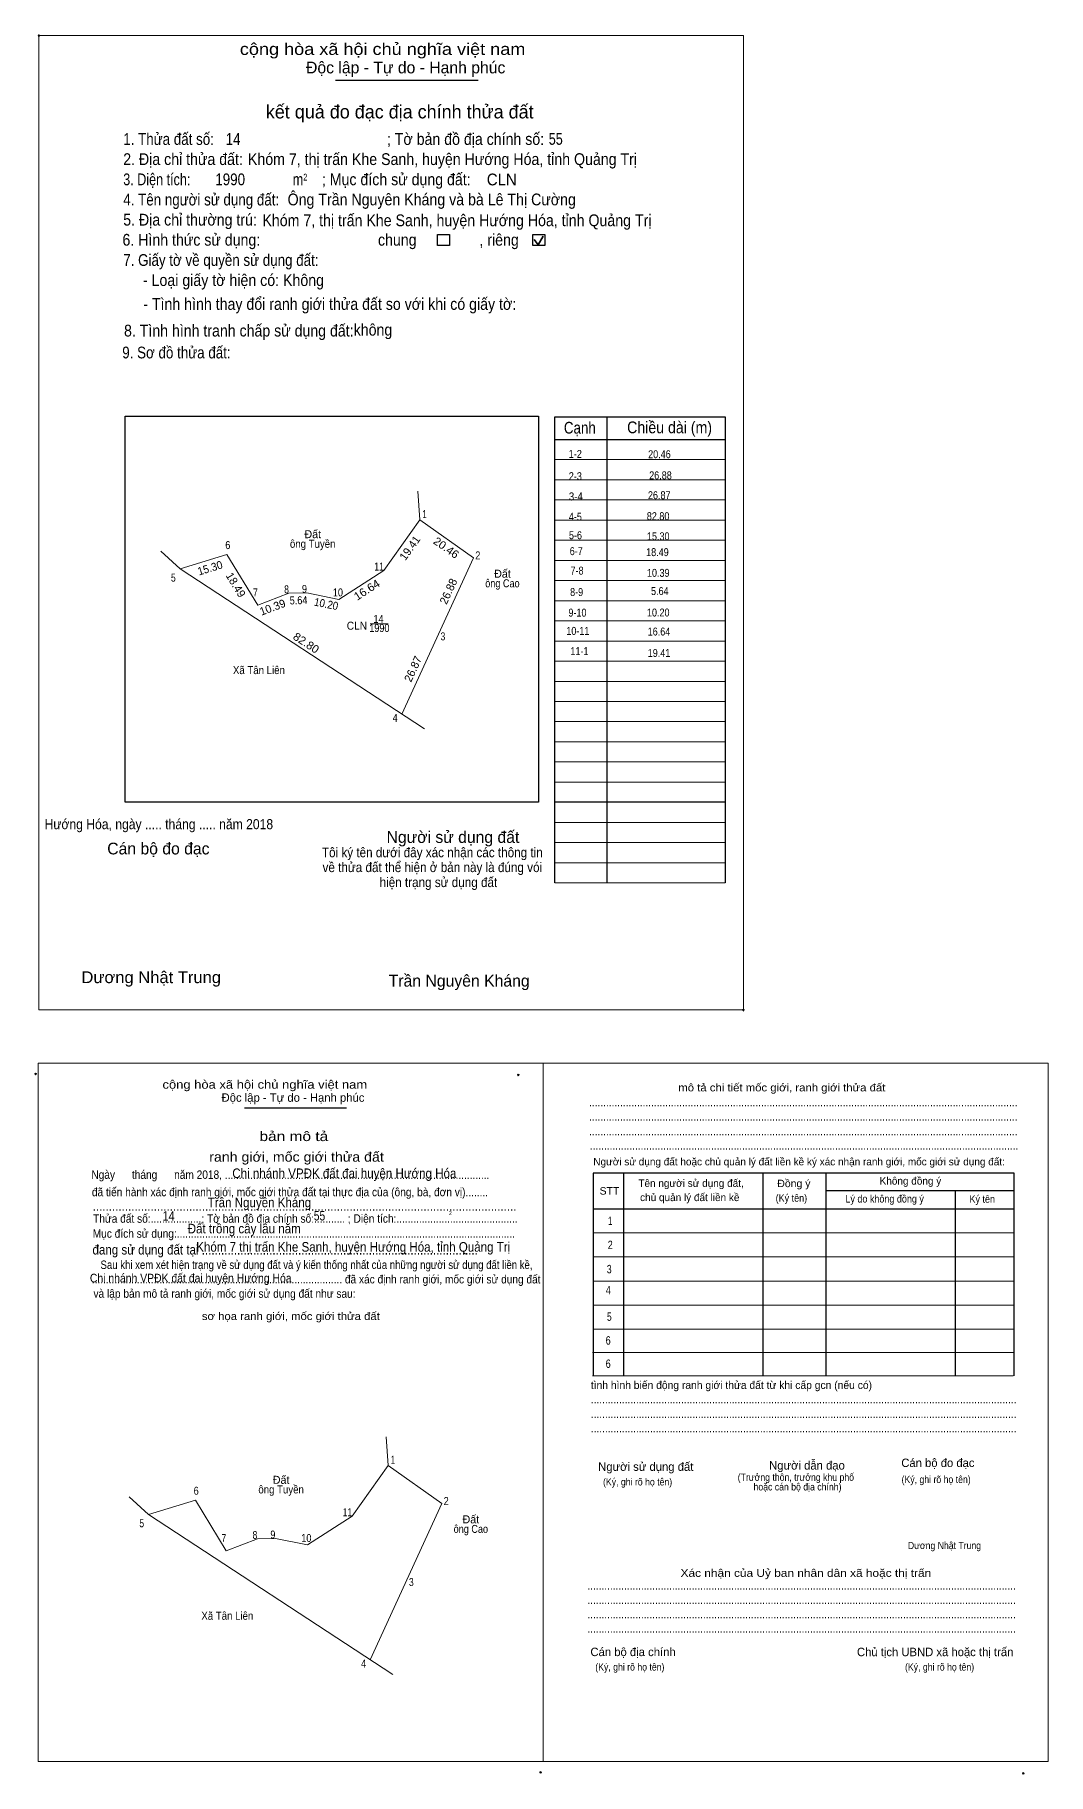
# Model space of a CAD drawing. Header units: metres. Extents: x 548059 to 548966, y 1840113 to 1840833.
# Drawn here: x 548059 to 548375, y 1840113 to 1840656 of the extents above; entities that cross this region are included whole.
import ezdxf
from ezdxf.enums import TextEntityAlignment as Align

# ---------------------------------------------------------------- set-up
doc = ezdxf.new("R2010")
doc.units = ezdxf.units.M
doc.header["$PDMODE"] = 32
doc.header["$PDSIZE"] = 0.5
for name, color, linetype, lineweight in [('1', 7, 'Continuous', 13), ('10', 7, 'Continuous', 13), ('17', 7, 'Continuous', 13), ('46', 7, 'Continuous', 13), ('6', 7, 'Continuous', 13), ('63', 7, 'Continuous', 13), ('7', 7, 'Continuous', 13)]:
    doc.layers.add(name, color=color, linetype=linetype, lineweight=lineweight)
doc.layers.add('2', color=7, linetype='Continuous')
doc.layers.add('25', color=7, linetype='Continuous')

msp = doc.modelspace()

# ---------------------------------------------------------------- linework, layer by layer
at = {"layer": '1'}
for p, q in [((548178.89, 1840504.4), (548195.61, 1840492.6)), ((548169.02, 1840208.94), (548185.74, 1840197.14))]:
    msp.add_line(p, q, dxfattribs=at)
at = {"layer": '10'}
for p, q in [((548178.89, 1840504.4), (548178.2, 1840513.35)), ((548195.61, 1840492.6), (548178.89, 1840504.4)), ((548173.21, 1840443.73), (548195.61, 1840492.6)), ((548169.02, 1840208.94), (548168.33, 1840217.89)), ((548185.74, 1840197.14), (548169.02, 1840208.94)), ((548163.34, 1840148.27), (548185.74, 1840197.14))]:
    msp.add_line(p, q, dxfattribs=at)
for points in [[(548178.89, 1840504.4), (548167.61, 1840488.6), (548153.61, 1840479.6), (548143.61, 1840481.6), (548137.97, 1840481.48), (548128.25, 1840477.82), (548118.61, 1840493.6), (548104.01, 1840489.11)], [(548169.02, 1840208.94), (548157.74, 1840193.14), (548143.74, 1840184.14), (548133.74, 1840186.14), (548128.1, 1840186.02), (548118.38, 1840182.36), (548108.74, 1840198.14), (548094.14, 1840193.65)]]:
    msp.add_lwpolyline(points, dxfattribs=at)
at = {"layer": '46'}
for points in [[(548180.28, 1840439.1), (548103.97, 1840489.14), (548097.94, 1840494.69)], [(548170.41, 1840143.64), (548094.1, 1840193.68), (548088.07, 1840199.23)]]:
    msp.add_lwpolyline(points, dxfattribs=at)
at = {"layer": '63'}
msp.add_line((548163.38, 1840471.9), (548168.93, 1840471.9), dxfattribs=at)
at = {"layer": '7', "lineweight": 25}
for p, q in [((548152.56, 1840641.77), (548197.07, 1840641.77)), ((548221.01, 1840390.98), (548221.01, 1840536.59)), ((548237.28, 1840536.59), (548237.28, 1840390.98)), ((548221.01, 1840529.55), (548274.23, 1840529.55)), ((548274.23, 1840416.18), (548221.01, 1840416.18)), ((548124.06, 1840320.7), (548155.97, 1840320.7)), ((548242.53, 1840300.32), (548242.53, 1840237)), ((548286.06, 1840300.09), (548286.06, 1840237)), ((548305.7, 1840300.09), (548305.7, 1840237)), ((548305.7, 1840294.9), (548364.54, 1840294.9)), ((548346.11, 1840294.9), (548346.11, 1840237)), ((548233.08, 1840289.18), (548364.54, 1840289.18))]:
    msp.add_line(p, q, dxfattribs=at)
at = {"layer": '7', "lineweight": 35}
for p, q in [((548214.64, 1840592.02), (548215.9, 1840590.39)), ((548215.9, 1840590.39), (548217.42, 1840593.12))]:
    msp.add_line(p, q, dxfattribs=at)
at = {"layer": '7'}
for p, q in [((548221.01, 1840523.26), (548274.23, 1840523.26)), ((548221.01, 1840516.96), (548274.23, 1840516.96)), ((548221.01, 1840510.66), (548274.23, 1840510.66)), ((548221.01, 1840504.36), (548274.23, 1840504.36)), ((548221.01, 1840498.06), (548274.23, 1840498.06)), ((548221.01, 1840491.76), (548274.23, 1840491.76)), ((548221.01, 1840485.46), (548274.23, 1840485.46)), ((548221.01, 1840479.17), (548274.23, 1840479.17)), ((548221.01, 1840472.87), (548274.23, 1840472.87)), ((548221.01, 1840466.57), (548274.23, 1840466.57)), ((548221.01, 1840460.27), (548274.23, 1840460.27)), ((548221.01, 1840453.97), (548274.23, 1840453.97)), ((548221.01, 1840447.67), (548274.23, 1840447.67)), ((548221.01, 1840441.38), (548274.23, 1840441.38)), ((548221.01, 1840435.08), (548274.23, 1840435.08)), ((548221.01, 1840428.78), (548274.23, 1840428.78)), ((548221.01, 1840422.48), (548274.23, 1840422.48)), ((548221.01, 1840409.88), (548274.23, 1840409.88)), ((548221.01, 1840403.58), (548274.23, 1840403.58)), ((548221.01, 1840397.28), (548274.23, 1840397.28)), ((548221.01, 1840390.98), (548274.23, 1840390.98)), ((548233.08, 1840281.66), (548364.54, 1840281.66)), ((548233.08, 1840274.13), (548364.54, 1840274.13)), ((548233.08, 1840266.6), (548364.54, 1840266.6)), ((548233.08, 1840259.08), (548364.54, 1840259.08)), ((548233.08, 1840251.55), (548364.54, 1840251.55)), ((548232.85, 1840244.28), (548364.32, 1840244.28)), ((548233.08, 1840244.27), (548364.54, 1840244.27)), ((548232.85, 1840237), (548364.32, 1840237))]:
    msp.add_line(p, q, dxfattribs=at)
for points in [[(548059.86, 1840655.74), (548279.96, 1840655.74), (548279.96, 1840351.31), (548059.86, 1840351.31)], [(548059.65, 1840334.68), (548217.43, 1840334.68), (548217.43, 1840116.45), (548059.65, 1840116.45)], [(548217.44, 1840334.68), (548375.22, 1840334.68), (548375.22, 1840116.45), (548217.44, 1840116.45)], [(548217.44, 1840334.68), (548375.22, 1840334.68), (548375.22, 1840116.45), (548217.44, 1840116.45)]]:
    msp.add_lwpolyline(points, close=True, dxfattribs=at)
at = {"layer": '7', "lineweight": 25}
for points in [[(548184.41, 1840593.64), (548188.19, 1840593.64), (548188.19, 1840590.12), (548184.41, 1840590.12)], [(548214.15, 1840593.64), (548217.93, 1840593.64), (548217.93, 1840590.12), (548214.15, 1840590.12)], [(548086.85, 1840536.8), (548215.97, 1840536.8), (548215.97, 1840416.18), (548086.85, 1840416.18)]]:
    msp.add_lwpolyline(points, close=True, dxfattribs=at)
for points in [[(548221.01, 1840536.59), (548274.23, 1840536.59), (548274.23, 1840390.98)], [(548364.54, 1840237), (548364.54, 1840300.32), (548233.08, 1840300.32), (548233.08, 1840237)]]:
    msp.add_lwpolyline(points, dxfattribs=at)
at = {"layer": '7'}
for p in [(548059.86, 1840655.74), (548279.96, 1840351.31), (548058.81, 1840331.31), (548209.64, 1840331), (548216.59, 1840113.08), (548367.42, 1840112.77)]:
    msp.add_point(p, dxfattribs=at)

# ---------------------------------------------------------------- texts
at = {"layer": '1'}
for s, width, p in [('CLN', 0.95, (548159.215, 1840470.11)), ('14', 0.85, (548165.965, 1840472.22)), ('1990', 0.85, (548166.225, 1840469.39))]:
    msp.add_text(s, height=2.5, dxfattribs=dict(at, width=width)).set_placement(p, align=Align.CENTER)
for s, height, width, p in [('Hướng Hóa, ngày ..... tháng ..... năm 2018', 3.15, 0.9, (548061.62, 1840407.78)), ('Dương Nhật Trung', 3.68, 1.05, (548073.14, 1840359.69))]:
    msp.add_text(s, height=height, dxfattribs=dict(at, width=width)).set_placement(p)
msp.add_text('Trần Nguyên Kháng', height=3.68, dxfattribs=at).set_placement((548169.14, 1840358.6))
at = {"layer": '17', "width": 0.9}
msp.add_text('Dương Nhật Trung', height=2.25, dxfattribs=at).set_placement((548331.38, 1840182.86))
at = {"layer": '2', "width": 0.85}
msp.add_text('1990', height=3.68, dxfattribs=at).set_placement((548114.96, 1840608.98))
at = {"layer": '25', "width": 0.9}
for s, height, p in [('Chi nhánh VPĐK đất đai huyện Hướng Hóa', 3, (548120.28, 1840298.78)), ('Đất trồng cây lâu năm', 3, (548106.34, 1840281.5)), ('Chi nhánh VPĐK đất đai huyện Hướng Hóa', 2.7, (548075.78, 1840266.18))]:
    msp.add_text(s, height=height, dxfattribs=at).set_placement(p)
at = {"layer": '6'}
for s, height, width, p in [('CLN', 3.68, 0.95, (548199.8, 1840608.94)), ('Ông Trần Nguyên Kháng và bà Lê Thị Cường', 3.68, 0.9, (548137.56, 1840602.7)), ('Trần Nguyên Kháng', 3, 0.9, (548112.6, 1840289.66))]:
    msp.add_text(s, height=height, dxfattribs=dict(at, width=width)).set_placement(p)
at = {"layer": '63'}
for s, height, width, p in [('1-2', 2.5, 0.85, (548227.45, 1840523.78)), ('20.46', 2.48, 0.85, (548253.74, 1840523.7)), ('2-3', 2.5, 0.85, (548227.465, 1840516.82)), ('26.88', 2.48, 0.85, (548254.07, 1840517.1)), ('3-4', 2.5, 0.9, (548227.615, 1840510.5)), ('26.87', 2.48, 0.85, (548253.68, 1840510.9)), ('4-5', 2.48, 0.85, (548227.47, 1840504.18)), ('82.80', 2.48, 0.85, (548253.325, 1840504.34)), ('5-6', 2.48, 0.85, (548227.5, 1840498.38)), ('15.30', 2.48, 0.85, (548253.365, 1840498.06)), ('ông Tuyền', 2.5, 0.9, (548145.395, 1840495.71)), ('6-7', 2.48, 0.85, (548227.75, 1840493.42)), ('18.49', 2.48, 0.85, (548253.115, 1840493.1)), ('7-8', 2.48, 0.85, (548228, 1840487.34)), ('10.39', 2.48, 0.85, (548253.365, 1840486.64)), ('ông Cao', 2.5, 0.85, (548204.685, 1840483.37)), ('8-9', 2.48, 0.85, (548227.865, 1840480.64)), ('5.64', 2.48, 0.85, (548253.86, 1840480.94)), ('9-10', 2.48, 0.85, (548228.125, 1840474.2)), ('10.20', 2.48, 0.85, (548253.365, 1840474.24)), ('10-11', 2.48, 0.85, (548228.25, 1840468.5)), ('16.64', 2.48, 0.85, (548253.605, 1840468.3)), ('11-1', 2.48, 0.85, (548228.75, 1840462.18)), ('19.41', 2.48, 0.85, (548253.61, 1840461.6)), ('Xã Tân Liên', 2.5, 0.9, (548128.595, 1840456.24)), ('ông Tuyền', 2.5, 0.9, (548135.525, 1840200.25)), ('ông Cao', 2.5, 0.85, (548194.815, 1840187.91)), ('Xã Tân Liên', 2.5, 0.9, (548118.725, 1840160.78))]:
    msp.add_text(s, height=height, dxfattribs=dict(at, width=width)).set_placement(p, align=Align.CENTER)
for s, width, p in [(' 1', 0.75, (548181.05, 1840504.99)), (' 6', 0.85, (548119.66, 1840495.3)), (' 2', 0.85, (548197.78, 1840492.08)), (' 11', 0.8, (548167.61, 1840488.6)), (' 5', 0.8, (548102.59, 1840485.14)), (' 7', 0.8, (548128.25, 1840480.52)), (' 8', 0.8, (548137.97, 1840481.48)), (' 9', 0.85, (548143.61, 1840481.6)), (' 10', 0.85, (548154.86, 1840480.52)), (' 3', 0.8, (548186.83, 1840466.78)), (' 4', 0.85, (548171.96, 1840441.3)), (' 1', 0.75, (548171.18, 1840209.53)), (' 6', 0.85, (548109.79, 1840199.84)), (' 11', 0.8, (548157.74, 1840193.14)), (' 2', 0.85, (548187.91, 1840196.62)), (' 5', 0.8, (548092.72, 1840189.68)), (' 7', 0.8, (548118.38, 1840185.06)), (' 8', 0.8, (548128.1, 1840186.02)), (' 9', 0.85, (548133.74, 1840186.14)), (' 10', 0.85, (548144.99, 1840185.06)), (' 3', 0.8, (548176.96, 1840171.32)), (' 4', 0.85, (548162.09, 1840145.84))]:
    msp.add_text(s, height=2.5, dxfattribs=dict(at, width=width)).set_placement(p, align=Align.RIGHT)
for p in [(548145.405, 1840498.71), (548204.695, 1840486.37), (548135.535, 1840203.25), (548194.825, 1840190.91)]:
    msp.add_text('Đất', height=2.5, dxfattribs=at).set_placement(p, align=Align.CENTER)
for s, rotation, p in [('19.41', 54.476, (548176.774, 1840494.924)), ('18.49', 301.421, (548120.291, 1840483.477)), ('26.88', 65.38, (548188.944, 1840481.574)), ('10.39', 20.634, (548133.29, 1840475.948)), ('26.87', 65.371, (548177.875, 1840457.324))]:
    msp.add_text(s, height=2.5, rotation=rotation, dxfattribs=at).set_placement(p, align=Align.CENTER)
for s, rotation, width, p in [('20.46', 324.788, 1.05, (548186.404, 1840494.71)), ('15.30', 16.943, 0.95, (548113.686, 1840488.199)), ('16.64', 32.735, 1.05, (548162.989, 1840481.517)), ('5.64', 1.219, 0.85, (548140.998, 1840478.06)), ('10.20', 348.69, 0.9, (548149.375, 1840476.939)), ('82.80', 326.742, 1.05, (548142.679, 1840464.941))]:
    msp.add_text(s, height=2.5, rotation=rotation, dxfattribs=dict(at, width=width)).set_placement(p, align=Align.CENTER)
at = {"layer": '7'}
for s, height, width, p in [('cộng hòa xã hội chủ nghĩa việt nam', 3.674, 1.15, (548122.64, 1840649.7)), ('1. Thửa đất số:', 3.674, 0.85, (548086.2, 1840621.58)), ('14', 3.68, 0.85, (548118.2, 1840621.58)), ('; Tờ bản đồ địa chính số:', 3.674, 0.9, (548168.6, 1840621.58)), ('55', 3.68, 0.8, (548219.16, 1840621.62)), ('2. Địa chỉ thửa đất:', 3.674, 0.9, (548086.2, 1840615.3)), ('Khóm 7, thị trấn Khe Sanh, huyện Hướng Hóa, tỉnh Quảng Trị', 3.68, 0.9, (548125.16, 1840615.3)), ('3. Diện tích:', 3.674, 0.8, (548086.2, 1840608.98)), ('m', 3.674, 0.8, (548139.16, 1840608.98)), ('2', 2.099, 0.8, (548142.44, 1840610.46)), ('; Mục đích sử dụng đất:', 3.674, 0.9, (548148.28, 1840608.98)), ('4. Tên người sử dụng đất:', 3.674, 0.85, (548086.2, 1840602.66)), ('5. Địa chỉ thường trú:', 3.674, 0.9, (548086.2, 1840596.38)), ('Khóm 7, thị trấn Khe Sanh, huyện Hướng Hóa, tỉnh Quảng Trị', 3.68, 0.9, (548129.68, 1840596.18)), ('6. Hình thức sử dụng:', 3.674, 0.9, (548085.96, 1840590.1)), ('chung                , riêng', 3.674, 0.9, (548165.8, 1840590.1)), ('7. Giấy tờ về quyền sử dụng đất:', 3.674, 0.85, (548086.2, 1840583.78)), ('     - Loại giấy tờ hiện có: Không', 3.68, 0.9, (548086.2, 1840577.5)), ('     - Tình hình thay đổi ranh giới thửa đất so với khi có giấy tờ: ', 3.68, 0.9, (548086.29, 1840570.04)), ('8. Tình hình tranh chấp sử dụng đất: ', 3.67, 0.9, (548086.45, 1840561.72)), ('không', 3.674, 0.9, (548158.21, 1840562)), ('9. Sơ đồ thửa đất:', 3.674, 0.85, (548085.89, 1840554.88)), ('Cạnh', 3.674, 0.85, (548223.88, 1840531.38)), ('Chiều dài (m)', 3.674, 0.9, (548243.64, 1840531.5)), ('cộng hòa xã hội chủ nghĩa việt nam', 2.634, 1.15, (548098.46, 1840326.7)), ('........................................................................................................................................................', 2.634, 0.9, (548231.74, 1840321.22)), ('........................................................................................................................................................', 2.634, 0.9, (548231.74, 1840316.74)), ('........................................................................................................................................................', 2.634, 0.9, (548231.74, 1840312.18)), ('........................................................................................................................................................', 2.634, 0.9, (548232, 1840307.7)), ('Ngày      tháng      năm 2018, ..............................................................................................', 2.63, 0.9, (548076.24, 1840298.54)), ('Đồng ý', 2.333, 1.05, (548290.56, 1840295.94)), (' đã tiến hành xác định ranh giới, mốc giới thửa đất tại thực địa của (ông, bà, đơn vị)........', 2.634, 0.9, (548075.52, 1840293.1)), ('STT', 2.333, 1.05, (548235.04, 1840293.62)), ('(Ký tên)', 2.333, 0.9, (548290.06, 1840291.38)), ('Lý do không đồng ý', 2.333, 0.9, (548311.86, 1840291.14)), ('Ký tên', 2.333, 0.9, (548350.62, 1840291.06)), ('Thửa đất số:..................; Tờ bản đồ địa chính số:........... ; Diện tích:...........................................', 2.634, 0.9, (548076.78, 1840284.82)), ('....................................................................................................................................', 3, 0.9, (548076.66, 1840288.58)), ('14', 3, 0.85, (548098.46, 1840285.42)), ('55', 3, 0.8, (548145.74, 1840285.54)), ('2', 1.2, 0.8, (548187.96, 1840287.26)), ('Mục đích sử dụng:........................................................................................................................', 2.634, 0.9, (548076.66, 1840280.14)), ('đang sử dụng đất tại ......................................................................................', 3, 0.9, (548076.6, 1840274.9)), ('Khóm 7 thị trấn Khe Sanh, huyện Hướng Hóa, tỉnh Quảng Trị', 3, 0.9, (548109, 1840275.78)), ('Sau khi xem xét hiện trạng về sử dụng đất và ý kiến thống nhất của những người sử dụng đất liền kề,', 2.634, 0.85, (548079.1, 1840270.38)), ('......................................................................................... đã xác định ranh giới, mốc giới sử dụng đất', 2.628, 0.9, (548076.38, 1840265.86)), (' và lập bản mô tả ranh giới, mốc giới sử dụng đất như sau:', 2.634, 0.9, (548076.02, 1840261.38)), ('.......................................................................................................................................................', 2.634, 0.9, (548232.3, 1840228.38)), ('.......................................................................................................................................................', 2.634, 0.9, (548232.3, 1840223.86)), ('.......................................................................................................................................................', 2.634, 0.9, (548232.3, 1840219.34)), ('(Ký, ghi rõ họ tên)', 2.258, 0.9, (548329.4, 1840203.5)), ('(Ký, ghi rõ họ tên)', 2.258, 0.9, (548236.12, 1840202.74)), ('........................................................................................................................................................', 2.634, 0.9, (548231.22, 1840170.22)), ('........................................................................................................................................................', 2.634, 0.9, (548231.22, 1840165.7)), ('........................................................................................................................................................', 2.634, 0.9, (548231.22, 1840161.22)), ('........................................................................................................................................................', 2.634, 0.9, (548231.22, 1840156.7)), ('(Ký, ghi rõ họ tên)', 2.258, 0.9, (548233.7, 1840144.9)), ('(Ký, ghi rõ họ tên)', 2.258, 0.9, (548330.48, 1840144.9))]:
    msp.add_text(s, height=height, dxfattribs=dict(at, width=width)).set_placement(p)
for s, height, p in [('Độc lập - Tự do - Hạnh phúc', 3.674, (548143.32, 1840643.94)), ('Người sử dụng đất', 3.674, (548168.48, 1840403.5)), ('Cán bộ đo đạc', 3.674, (548081.2, 1840399.9)), ('Độc lập - Tự do - Hạnh phúc', 2.634, (548116.92, 1840322.62)), ('Người sử dụng đất hoặc chủ quản lý đất liền kề ký xác nhận ranh giới, mốc giới sử dụng đất:', 2.333, (548233.08, 1840302.74)), ('Tên người sử dụng đất,', 2.333, (548247.16, 1840296.02)), ('Không đồng ý', 2.333, (548322.54, 1840296.74)), ('chủ quản lý đất liền kề', 2.333, (548247.7, 1840291.58)), ('tình hình biến động ranh giới thửa đất từ khi cấp gcn (nếu có)', 2.408, (548232.3, 1840232.9)), ('Cán bộ đo đạc', 2.628, (548329.32, 1840208.5)), ('Người sử dụng đất', 2.634, (548234.6, 1840207.3)), ('Người dẫn đạo', 2.632, (548288.02, 1840207.7)), ('Cán bộ địa chính', 2.634, (548232.18, 1840149.42)), ('Chủ tịch UBND xã hoặc thị trấn', 2.63, (548315.46, 1840149.4))]:
    msp.add_text(s, height=height, dxfattribs=at).set_placement(p)
for s, height, p in [('kết quả đo đạc địa chính thửa đất', 4.199, (548172.585, 1840629.86)), ('.', 1.05, (548279.953, 1840350.74))]:
    msp.add_text(s, height=height, dxfattribs=at).set_placement(p, align=Align.CENTER)
for s, height, width, p in [('Tôi ký tên dưới đây xác nhận các thông tin', 3.035, 0.9, (548182.78, 1840399.02)), ('về thửa đất thể hiện ở bản này là đúng vói', 3.035, 0.9, (548182.78, 1840394.38)), ('hiện trạng sử dụng đất', 3.035, 0.9, (548184.68, 1840389.7)), ('mô tả chi tiết mốc giới, ranh giới thửa đất', 2.408, 1.1, (548291.99, 1840325.86)), ('bản mô tả', 3.01, 1.2, (548139.505, 1840310.34)), ('ranh giới, mốc giới thửa đất', 3.01, 1.1, (548140.34, 1840303.9)), ('1', 2.634, 0.65, (548238.345, 1840284.1)), ('2', 2.634, 0.8, (548238.365, 1840276.58)), ('3', 2.634, 0.75, (548238.06, 1840269.02)), ('4', 2.634, 0.8, (548237.77, 1840262.46)), ('sơ họa ranh giới, mốc giới thửa đất', 2.408, 1.1, (548138.57, 1840254.42)), ('5', 2.634, 0.75, (548238.08, 1840254.18)), ('6', 2.634, 0.8, (548237.725, 1840246.74)), ('6', 2.634, 0.8, (548237.725, 1840239.46)), ('(Trưởng thôn, trưởng khu phố', 2.257, 0.9, (548296.37, 1840204.18)), ('hoặc cán bộ địa chính)', 2.257, 0.9, (548296.88, 1840201.18)), ('Xác nhận của Uỷ ban nhân dân xã hoặc thị trấn', 2.41, 1.15, (548299.5, 1840174.18))]:
    msp.add_text(s, height=height, dxfattribs=dict(at, width=width)).set_placement(p, align=Align.CENTER)

doc.saveas('drawing.dxf')
